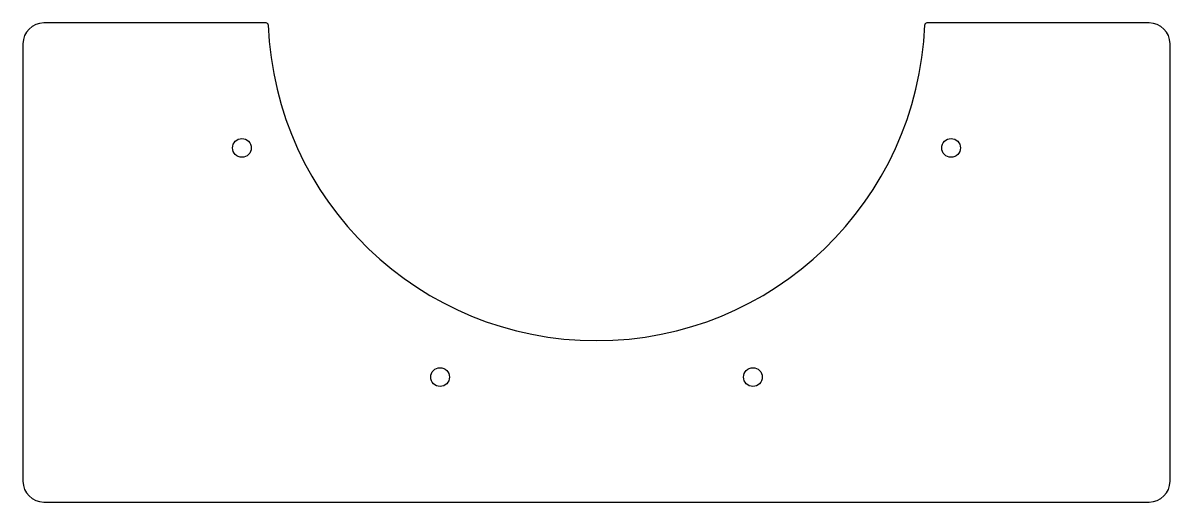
# Model space of a CAD drawing. Header units: millimetres. Extents: x -275 to 275, y 0 to 230.
import ezdxf

# ---------------------------------------------------------------- set-up
doc = ezdxf.new("R2010")
doc.units = ezdxf.units.MM

msp = doc.modelspace()

# ---------------------------------------------------------------- linework, layer by layer
at = {"color": 7, "linetype": 'Continuous', "lineweight": 25}
for p, q in [((-158.39, 230), (-265, 230)), ((265, 230), (158.39, 230)), ((-275, 220), (-275, 10)), ((275, 10), (275, 220)), ((-265, 0), (265, 0))]:
    msp.add_line(p, q, dxfattribs=at)
for centre in [(-170, 170), (170, 170), (-75, 60), (75, 60)]:
    msp.add_circle(centre, 4.5, dxfattribs=at)
for centre, radius, start, end in [((-265, 220), 10, 90, 180), ((-158.39, 229), 1, 2.1694, 90), ((0, 235), 157.5, 182.1694, 357.8306), ((158.39, 229), 1, 90, 177.8306), ((265, 220), 10, 0, 90), ((-265, 10), 10, 180, 270), ((265, 10), 10, 270, 0)]:
    msp.add_arc(centre, radius, start, end, dxfattribs=at)

doc.saveas('drawing.dxf')
